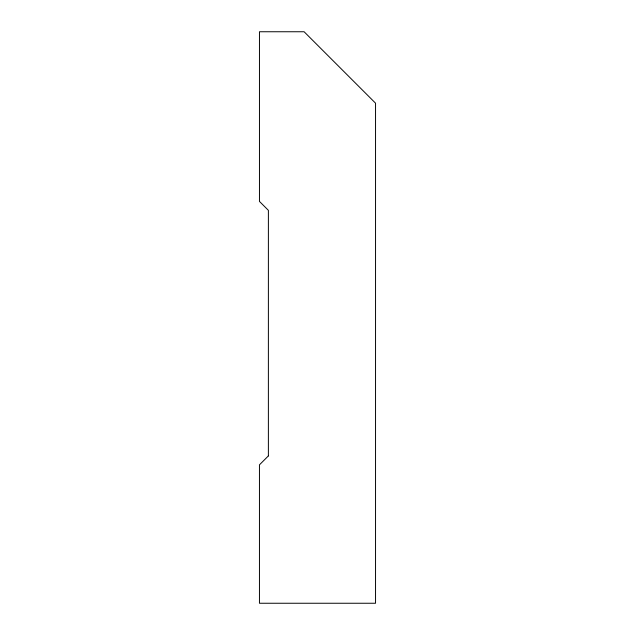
<?xml version="1.0" encoding="UTF-8"?>
<svg xmlns="http://www.w3.org/2000/svg" width="635" height="635" viewBox="0 0 635 635"><rect width="100%" height="100%" fill="white"/><g stroke="black" fill="none" stroke-linecap="round" stroke-linejoin="round"><path stroke-width="0.95" d="M268.383 455.906L259.453 464.836L259.453 603.25L375.539 603.25L375.547 103.188L304.109 31.75L259.461 31.75L259.461 201.414L268.391 210.344L268.383 455.906"/></g></svg>
